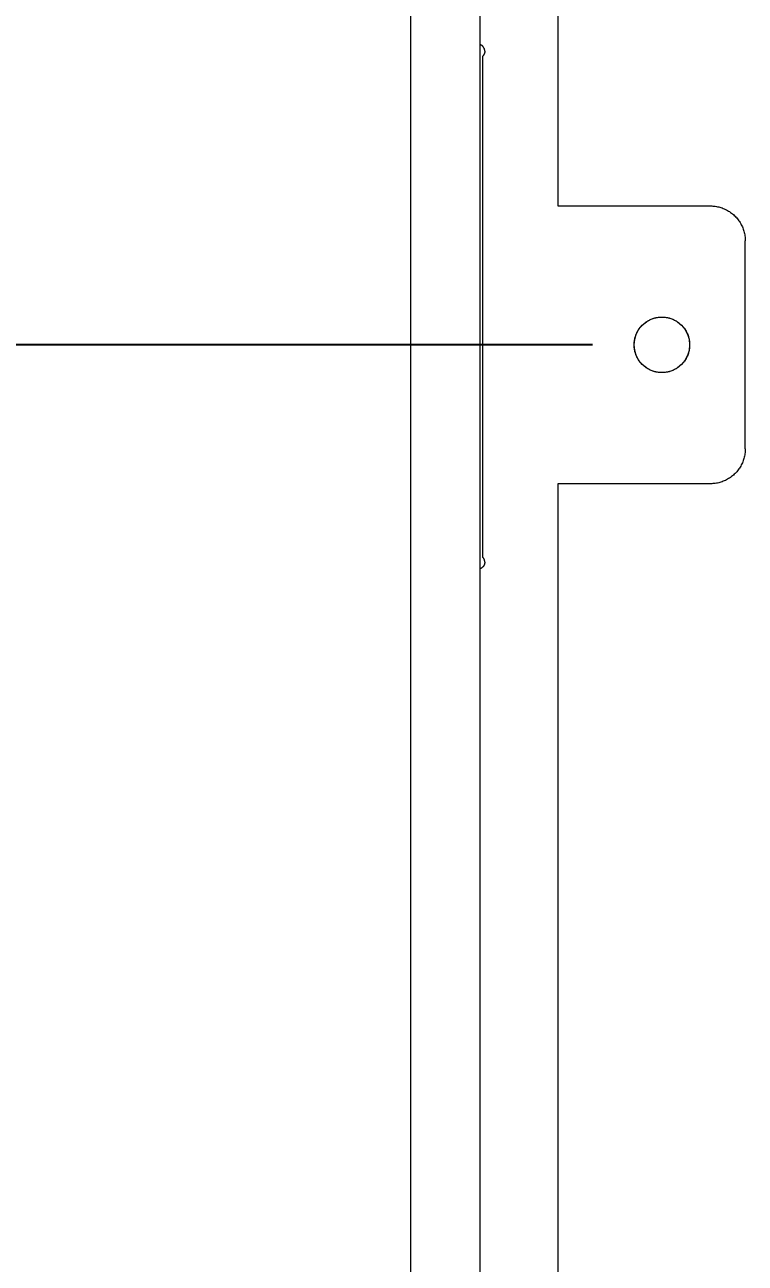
# Model space of a CAD drawing. Header units: millimetres. Extents: x -213 to 4577, y -424 to 2634.
# Drawn here: x 125.4 to 229.1, y -62.9 to 115.4 of the extents above; entities that cross this region are included whole.
import ezdxf

# ---------------------------------------------------------------- set-up
doc = ezdxf.new("R2010")
doc.units = ezdxf.units.MM
doc.layers.add('ZANO_R', color=7, linetype='Continuous', lineweight=0)
doc.layers.add('ZANO_W', color=1, linetype='Continuous', lineweight=0)
doc.styles.add('Arial', font='arial.ttf')
doc.styles.get("Standard").update_dxf_attribs({"font": 'ARIALUNI.TTF'})
doc.dimstyles.new('pl i ang', dxfattribs={"dimtxt": 50, "dimasz": 50, "dimexe": 1.25, "dimexo": 0.625, "dimgap": 10, "dimtad": 1, "dimtoh": 1, "dimtxsty": 'Standard', "dimcen": 2.5, "dimclrd": 1, "dimclre": 1, "dimclrt": 1, "dimadec": 0, "dimazin": 0, "dimtfac": 1, "dimtmove": 0, "dimatfit": 3, "dimfxl": 1, "dimarcsym": 1})

# ---------------------------------------------------------------- blocks, each defined once
blk = doc.blocks.new('*D436')
at = {"layer": 'ZANO_W', "color": 1, "lineweight": -2}
for p, q in [((207.12, 69.32), (-47.8, 69.32)), ((-37.8, 29.32), (-37.8, -113.68)), ((207.12, -153.68), (-47.8, -153.68))]:
    blk.add_line(p, q, dxfattribs=at)
at = {"layer": 'ZANO_W', "color": 1}
for points in [[(-31.14, 29.32), (-44.47, 29.32), (-37.8, 69.32)], [(-44.47, -113.68), (-31.14, -113.68), (-37.8, -153.68)]]:
    blk.add_solid(points, dxfattribs=at)
at = {"layer": 'ZANO_W', "color": 1, "insert": (-68.24, -42.18), "char_height": 40, "attachment_point": 5, "rotation": 90, "style": 'Arial'}
blk.add_mtext('223', dxfattribs=at)

msp = doc.modelspace()

# ---------------------------------------------------------------- linework, layer by layer
at = {"layer": 'ZANO_R'}
for p, q in [((180.92, 179.91), (180.92, -199.68)), ((190.92, 179.91), (190.92, -199.68)), ((202.12, 134.32), (202.12, 89.32)), ((190.95, 112.55), (190.92, 112.56)), ((190.99, 112.54), (190.95, 112.55)), ((191.02, 112.53), (190.99, 112.54)), ((191.05, 112.51), (191.02, 112.53)), ((191.08, 112.5), (191.05, 112.51)), ((191.11, 112.48), (191.08, 112.5)), ((191.14, 112.46), (191.11, 112.48)), ((191.17, 112.45), (191.14, 112.46)), ((191.19, 112.43), (191.17, 112.45)), ((191.22, 112.41), (191.19, 112.43)), ((191.25, 112.39), (191.22, 112.41)), ((191.27, 112.36), (191.25, 112.39)), ((191.3, 112.34), (191.27, 112.36)), ((191.32, 112.32), (191.3, 112.34)), ((191.35, 112.29), (191.32, 112.32)), ((191.34, 110.93), (191.32, 110.91)), ((191.32, 38.73), (191.32, 110.91)), ((191.37, 110.96), (191.34, 110.93)), ((191.37, 112.27), (191.35, 112.29)), ((191.39, 112.24), (191.37, 112.27)), ((191.39, 110.98), (191.37, 110.96)), ((191.41, 112.21), (191.39, 112.24)), ((191.41, 111.01), (191.39, 110.98)), ((191.43, 112.19), (191.41, 112.21)), ((191.43, 111.04), (191.41, 111.01)), ((191.45, 112.16), (191.43, 112.19)), ((191.45, 111.06), (191.43, 111.04)), ((191.47, 112.13), (191.45, 112.16)), ((191.47, 111.09), (191.45, 111.06)), ((191.49, 112.1), (191.47, 112.13)), ((191.49, 111.12), (191.47, 111.09)), ((191.5, 112.07), (191.49, 112.1)), ((191.5, 111.15), (191.49, 111.12)), ((191.52, 112.04), (191.5, 112.07)), ((191.52, 111.18), (191.5, 111.15)), ((191.53, 112.01), (191.52, 112.04)), ((191.53, 111.21), (191.52, 111.18)), ((191.54, 111.98), (191.53, 112.01)), ((191.54, 111.25), (191.53, 111.21)), ((191.56, 111.95), (191.54, 111.98)), ((191.56, 111.28), (191.54, 111.25)), ((191.57, 111.91), (191.56, 111.95)), ((191.57, 111.31), (191.56, 111.28)), ((191.58, 111.88), (191.57, 111.91)), ((191.58, 111.34), (191.57, 111.31)), ((191.59, 111.85), (191.58, 111.88)), ((191.59, 111.38), (191.58, 111.34)), ((191.59, 111.82), (191.59, 111.85)), ((191.6, 111.78), (191.59, 111.82)), ((191.6, 111.44), (191.59, 111.41)), ((191.59, 111.41), (191.59, 111.38)), ((191.6, 111.75), (191.6, 111.78)), ((191.61, 111.71), (191.6, 111.75)), ((191.61, 111.51), (191.6, 111.48)), ((191.6, 111.48), (191.6, 111.44)), ((191.61, 111.68), (191.61, 111.71)), ((191.61, 111.65), (191.61, 111.68)), ((191.61, 111.61), (191.61, 111.65)), ((191.61, 111.61), (191.61, 111.58)), ((191.61, 111.58), (191.61, 111.54)), ((191.61, 111.54), (191.61, 111.51)), ((202.12, 89.32), (224.12, 89.32)), ((224.12, 89.32), (224.29, 89.32)), ((224.29, 89.32), (224.46, 89.31)), ((224.46, 89.31), (224.63, 89.29)), ((224.63, 89.29), (224.8, 89.27)), ((224.8, 89.27), (224.97, 89.25)), ((224.97, 89.25), (225.14, 89.21)), ((225.14, 89.21), (225.3, 89.18)), ((225.3, 89.18), (225.47, 89.13)), ((225.47, 89.13), (225.63, 89.09)), ((225.63, 89.09), (225.8, 89.03)), ((225.8, 89.03), (225.96, 88.97)), ((225.96, 88.97), (226.11, 88.91)), ((226.11, 88.91), (226.27, 88.83)), ((226.27, 88.83), (226.42, 88.76)), ((226.42, 88.76), (226.57, 88.68)), ((226.57, 88.68), (226.72, 88.59)), ((226.72, 88.59), (226.86, 88.5)), ((226.86, 88.5), (227, 88.4)), ((227, 88.4), (227.14, 88.3)), ((227.14, 88.3), (227.28, 88.2)), ((227.28, 88.2), (227.41, 88.09)), ((227.41, 88.09), (227.53, 87.97)), ((227.53, 87.97), (227.66, 87.86)), ((227.66, 87.86), (227.78, 87.73)), ((227.78, 87.73), (227.89, 87.61)), ((227.89, 87.61), (228, 87.47)), ((228, 87.47), (228.11, 87.34)), ((228.11, 87.34), (228.21, 87.2)), ((228.21, 87.2), (228.3, 87.06)), ((228.3, 87.06), (228.39, 86.92)), ((228.39, 86.92), (228.48, 86.77)), ((228.48, 86.77), (228.56, 86.62)), ((228.56, 86.62), (228.64, 86.47)), ((228.64, 86.47), (228.71, 86.31)), ((228.71, 86.31), (228.77, 86.15)), ((228.77, 86.15), (228.83, 85.99)), ((228.83, 85.99), (228.89, 85.83)), ((228.89, 85.83), (228.94, 85.67)), ((228.94, 85.67), (228.98, 85.5)), ((228.98, 85.5), (229.02, 85.34)), ((229.02, 85.34), (229.05, 85.17)), ((229.05, 85.17), (229.07, 85)), ((229.07, 85), (229.09, 84.83)), ((229.09, 84.83), (229.11, 84.66)), ((229.11, 84.66), (229.12, 84.49)), ((229.12, 84.49), (229.12, 84.32)), ((229.12, 54.32), (229.12, 84.32)), ((215.83, 73.11), (215.96, 73.15)), ((215.96, 73.15), (216.1, 73.19)), ((216.1, 73.19), (216.23, 73.22)), ((216.23, 73.22), (216.37, 73.25)), ((216.37, 73.25), (216.5, 73.27)), ((216.5, 73.27), (216.64, 73.29)), ((216.64, 73.29), (216.78, 73.3)), ((216.78, 73.3), (216.91, 73.31)), ((216.91, 73.31), (217.05, 73.32)), ((217.05, 73.32), (217.19, 73.32)), ((217.19, 73.32), (217.33, 73.31)), ((217.33, 73.31), (217.47, 73.3)), ((217.47, 73.3), (217.6, 73.29)), ((217.6, 73.29), (217.74, 73.27)), ((217.74, 73.27), (217.88, 73.25)), ((217.88, 73.25), (218.01, 73.22)), ((218.01, 73.22), (218.15, 73.19)), ((218.15, 73.19), (218.28, 73.15)), ((218.28, 73.15), (218.41, 73.11)), ((213.65, 71.3), (213.72, 71.42)), ((213.72, 71.42), (213.79, 71.53)), ((213.79, 71.53), (213.87, 71.65)), ((213.87, 71.65), (213.95, 71.76)), ((213.95, 71.76), (214.04, 71.87)), ((214.04, 71.87), (214.13, 71.97)), ((214.13, 71.97), (214.22, 72.07)), ((214.22, 72.07), (214.32, 72.17)), ((214.32, 72.17), (214.42, 72.27)), ((214.42, 72.27), (214.52, 72.36)), ((214.52, 72.36), (214.63, 72.45)), ((214.63, 72.45), (214.74, 72.53)), ((214.74, 72.53), (214.85, 72.61)), ((214.85, 72.61), (214.96, 72.69)), ((214.96, 72.69), (215.08, 72.76)), ((215.08, 72.76), (215.2, 72.83)), ((215.2, 72.83), (215.32, 72.89)), ((215.32, 72.89), (215.45, 72.95)), ((215.45, 72.95), (215.57, 73.01)), ((215.57, 73.01), (215.7, 73.06)), ((215.7, 73.06), (215.83, 73.11)), ((218.41, 73.11), (218.54, 73.06)), ((218.54, 73.06), (218.67, 73.01)), ((218.67, 73.01), (218.79, 72.95)), ((218.79, 72.95), (218.92, 72.89)), ((218.92, 72.89), (219.04, 72.83)), ((219.04, 72.83), (219.16, 72.76)), ((219.16, 72.76), (219.28, 72.69)), ((219.28, 72.69), (219.39, 72.61)), ((219.39, 72.61), (219.51, 72.53)), ((219.51, 72.53), (219.62, 72.45)), ((219.62, 72.45), (219.72, 72.36)), ((219.72, 72.36), (219.82, 72.27)), ((219.82, 72.27), (219.93, 72.17)), ((219.93, 72.17), (220.02, 72.07)), ((220.02, 72.07), (220.12, 71.97)), ((220.12, 71.97), (220.2, 71.87)), ((220.2, 71.87), (220.29, 71.76)), ((220.29, 71.76), (220.37, 71.65)), ((220.37, 71.65), (220.45, 71.53)), ((220.45, 71.53), (220.53, 71.42)), ((220.53, 71.42), (220.6, 71.3)), ((213.12, 69.46), (213.13, 69.6)), ((213.13, 69.6), (213.14, 69.73)), ((213.14, 69.73), (213.16, 69.87)), ((213.16, 69.87), (213.18, 70.01)), ((213.18, 70.01), (213.21, 70.14)), ((213.21, 70.14), (213.24, 70.28)), ((213.24, 70.28), (213.27, 70.41)), ((213.27, 70.41), (213.31, 70.54)), ((213.31, 70.54), (213.36, 70.67)), ((213.36, 70.67), (213.41, 70.8)), ((213.41, 70.8), (213.46, 70.93)), ((213.46, 70.93), (213.52, 71.06)), ((213.52, 71.06), (213.58, 71.18)), ((213.58, 71.18), (213.65, 71.3)), ((220.6, 71.3), (220.66, 71.18)), ((220.66, 71.18), (220.72, 71.06)), ((220.72, 71.06), (220.78, 70.93)), ((220.78, 70.93), (220.84, 70.8)), ((220.84, 70.8), (220.89, 70.67)), ((220.89, 70.67), (220.93, 70.54)), ((220.93, 70.54), (220.97, 70.41)), ((220.97, 70.41), (221, 70.28)), ((221, 70.28), (221.04, 70.14)), ((221.04, 70.14), (221.06, 70.01)), ((221.06, 70.01), (221.08, 69.87)), ((221.08, 69.87), (221.1, 69.73)), ((221.1, 69.73), (221.11, 69.6)), ((221.11, 69.6), (221.12, 69.46)), ((213.12, 69.32), (213.12, 69.46)), ((213.12, 69.18), (213.12, 69.32)), ((213.13, 69.04), (213.12, 69.18)), ((213.14, 68.91), (213.13, 69.04)), ((213.16, 68.77), (213.14, 68.91)), ((213.18, 68.63), (213.16, 68.77)), ((213.21, 68.5), (213.18, 68.63)), ((213.24, 68.36), (213.21, 68.5)), ((213.27, 68.23), (213.24, 68.36)), ((213.31, 68.1), (213.27, 68.23)), ((213.36, 67.97), (213.31, 68.1)), ((213.41, 67.84), (213.36, 67.97)), ((213.46, 67.71), (213.41, 67.84)), ((220.84, 67.84), (220.78, 67.71)), ((220.89, 67.97), (220.84, 67.84)), ((220.93, 68.1), (220.89, 67.97)), ((220.97, 68.23), (220.93, 68.1)), ((221, 68.36), (220.97, 68.23)), ((221.04, 68.5), (221, 68.36)), ((221.06, 68.63), (221.04, 68.5)), ((221.08, 68.77), (221.06, 68.63)), ((221.1, 68.91), (221.08, 68.77)), ((221.11, 69.04), (221.1, 68.91)), ((221.12, 69.18), (221.11, 69.04)), ((221.12, 69.46), (221.12, 69.32)), ((221.12, 69.32), (221.12, 69.18)), ((213.52, 67.58), (213.46, 67.71)), ((213.58, 67.46), (213.52, 67.58)), ((213.65, 67.34), (213.58, 67.46)), ((213.72, 67.22), (213.65, 67.34)), ((213.79, 67.1), (213.72, 67.22)), ((213.87, 66.99), (213.79, 67.1)), ((213.95, 66.88), (213.87, 66.99)), ((214.04, 66.77), (213.95, 66.88)), ((214.13, 66.67), (214.04, 66.77)), ((214.22, 66.57), (214.13, 66.67)), ((214.32, 66.47), (214.22, 66.57)), ((214.42, 66.37), (214.32, 66.47)), ((214.52, 66.28), (214.42, 66.37)), ((214.63, 66.19), (214.52, 66.28)), ((214.74, 66.11), (214.63, 66.19)), ((214.85, 66.03), (214.74, 66.11)), ((214.96, 65.95), (214.85, 66.03)), ((219.39, 66.03), (219.28, 65.95)), ((219.51, 66.11), (219.39, 66.03)), ((219.62, 66.19), (219.51, 66.11)), ((219.72, 66.28), (219.62, 66.19)), ((219.82, 66.37), (219.72, 66.28)), ((219.93, 66.47), (219.82, 66.37)), ((220.02, 66.57), (219.93, 66.47)), ((220.12, 66.67), (220.02, 66.57)), ((220.2, 66.77), (220.12, 66.67)), ((220.29, 66.88), (220.2, 66.77)), ((220.37, 66.99), (220.29, 66.88)), ((220.45, 67.1), (220.37, 66.99)), ((220.53, 67.22), (220.45, 67.1)), ((220.6, 67.34), (220.53, 67.22)), ((220.66, 67.46), (220.6, 67.34)), ((220.72, 67.58), (220.66, 67.46)), ((220.78, 67.71), (220.72, 67.58)), ((215.08, 65.88), (214.96, 65.95)), ((215.2, 65.81), (215.08, 65.88)), ((215.32, 65.75), (215.2, 65.81)), ((215.45, 65.69), (215.32, 65.75)), ((215.57, 65.63), (215.45, 65.69)), ((215.7, 65.58), (215.57, 65.63)), ((215.83, 65.53), (215.7, 65.58)), ((215.96, 65.49), (215.83, 65.53)), ((216.1, 65.45), (215.96, 65.49)), ((216.23, 65.42), (216.1, 65.45)), ((216.37, 65.39), (216.23, 65.42)), ((216.5, 65.37), (216.37, 65.39)), ((216.64, 65.35), (216.5, 65.37)), ((216.78, 65.33), (216.64, 65.35)), ((216.91, 65.32), (216.78, 65.33)), ((217.05, 65.32), (216.91, 65.32)), ((217.19, 65.32), (217.05, 65.32)), ((217.33, 65.32), (217.19, 65.32)), ((217.47, 65.33), (217.33, 65.32)), ((217.6, 65.35), (217.47, 65.33)), ((217.74, 65.37), (217.6, 65.35)), ((217.88, 65.39), (217.74, 65.37)), ((218.01, 65.42), (217.88, 65.39)), ((218.15, 65.45), (218.01, 65.42)), ((218.28, 65.49), (218.15, 65.45)), ((218.41, 65.53), (218.28, 65.49)), ((218.54, 65.58), (218.41, 65.53)), ((218.67, 65.63), (218.54, 65.58)), ((218.79, 65.69), (218.67, 65.63)), ((218.92, 65.75), (218.79, 65.69)), ((219.04, 65.81), (218.92, 65.75)), ((219.16, 65.88), (219.04, 65.81)), ((219.28, 65.95), (219.16, 65.88)), ((229.07, 53.64), (229.05, 53.47)), ((229.09, 53.81), (229.07, 53.64)), ((229.11, 53.98), (229.09, 53.81)), ((229.12, 54.15), (229.11, 53.98)), ((229.12, 54.32), (229.12, 54.15)), ((228.48, 51.87), (228.39, 51.72)), ((228.56, 52.02), (228.48, 51.87)), ((228.64, 52.17), (228.56, 52.02)), ((228.71, 52.33), (228.64, 52.17)), ((228.77, 52.49), (228.71, 52.33)), ((228.83, 52.65), (228.77, 52.49)), ((228.89, 52.81), (228.83, 52.65)), ((228.94, 52.97), (228.89, 52.81)), ((228.98, 53.14), (228.94, 52.97)), ((229.02, 53.3), (228.98, 53.14)), ((229.05, 53.47), (229.02, 53.3)), ((226.57, 49.96), (226.42, 49.88)), ((226.72, 50.05), (226.57, 49.96)), ((226.86, 50.14), (226.72, 50.05)), ((227, 50.23), (226.86, 50.14)), ((227.14, 50.34), (227, 50.23)), ((227.28, 50.44), (227.14, 50.34)), ((227.41, 50.55), (227.28, 50.44)), ((227.53, 50.67), (227.41, 50.55)), ((227.66, 50.78), (227.53, 50.67)), ((227.78, 50.91), (227.66, 50.78)), ((227.89, 51.03), (227.78, 50.91)), ((228, 51.16), (227.89, 51.03)), ((228.11, 51.3), (228, 51.16)), ((228.21, 51.44), (228.11, 51.3)), ((228.3, 51.58), (228.21, 51.44)), ((228.39, 51.72), (228.3, 51.58)), ((224.12, 49.32), (202.12, 49.32)), ((202.12, 49.32), (202.12, -133.68)), ((224.29, 49.32), (224.12, 49.32)), ((224.46, 49.33), (224.29, 49.32)), ((224.63, 49.35), (224.46, 49.33)), ((224.8, 49.37), (224.63, 49.35)), ((224.97, 49.39), (224.8, 49.37)), ((225.14, 49.42), (224.97, 49.39)), ((225.3, 49.46), (225.14, 49.42)), ((225.47, 49.5), (225.3, 49.46)), ((225.63, 49.55), (225.47, 49.5)), ((225.8, 49.61), (225.63, 49.55)), ((225.96, 49.67), (225.8, 49.61)), ((226.11, 49.73), (225.96, 49.67)), ((226.27, 49.8), (226.11, 49.73)), ((226.42, 49.88), (226.27, 49.8)), ((191.34, 38.71), (191.32, 38.73)), ((191.37, 38.68), (191.34, 38.71)), ((191.39, 38.66), (191.37, 38.68)), ((191.41, 38.63), (191.39, 38.66)), ((191.43, 38.6), (191.41, 38.63)), ((191.45, 38.58), (191.43, 38.6)), ((191.45, 37.48), (191.43, 37.45)), ((191.47, 38.55), (191.45, 38.58)), ((191.47, 37.51), (191.45, 37.48)), ((191.49, 38.52), (191.47, 38.55)), ((191.49, 37.54), (191.47, 37.51)), ((191.5, 38.49), (191.49, 38.52)), ((191.5, 37.57), (191.49, 37.54)), ((191.52, 38.46), (191.5, 38.49)), ((191.52, 37.6), (191.5, 37.57)), ((191.53, 38.43), (191.52, 38.46)), ((191.53, 37.63), (191.52, 37.6)), ((191.54, 38.39), (191.53, 38.43)), ((191.54, 37.66), (191.53, 37.63)), ((191.56, 38.36), (191.54, 38.39)), ((191.56, 37.69), (191.54, 37.66)), ((191.57, 38.33), (191.56, 38.36)), ((191.57, 37.73), (191.56, 37.69)), ((191.58, 38.3), (191.57, 38.33)), ((191.58, 37.76), (191.57, 37.73)), ((191.59, 38.26), (191.58, 38.3)), ((191.59, 37.79), (191.58, 37.76)), ((191.59, 38.23), (191.59, 38.26)), ((191.6, 38.2), (191.59, 38.23)), ((191.6, 37.86), (191.59, 37.82)), ((191.59, 37.82), (191.59, 37.79)), ((191.6, 38.16), (191.6, 38.2)), ((191.61, 38.13), (191.6, 38.16)), ((191.61, 37.92), (191.6, 37.89)), ((191.6, 37.89), (191.6, 37.86)), ((191.61, 38.09), (191.61, 38.13)), ((191.61, 38.06), (191.61, 38.09)), ((191.61, 38.03), (191.61, 38.06)), ((191.61, 38.03), (191.61, 37.99)), ((191.61, 37.99), (191.61, 37.96)), ((191.61, 37.96), (191.61, 37.92)), ((190.95, 37.09), (190.92, 37.07)), ((190.99, 37.1), (190.95, 37.09)), ((191.02, 37.11), (190.99, 37.1)), ((191.05, 37.13), (191.02, 37.11)), ((191.08, 37.14), (191.05, 37.13)), ((191.11, 37.16), (191.08, 37.14)), ((191.14, 37.17), (191.11, 37.16)), ((191.17, 37.19), (191.14, 37.17)), ((191.19, 37.21), (191.17, 37.19)), ((191.22, 37.23), (191.19, 37.21)), ((191.25, 37.25), (191.22, 37.23)), ((191.27, 37.28), (191.25, 37.25)), ((191.3, 37.3), (191.27, 37.28)), ((191.32, 37.32), (191.3, 37.3)), ((191.35, 37.35), (191.32, 37.32)), ((191.37, 37.37), (191.35, 37.35)), ((191.39, 37.4), (191.37, 37.37)), ((191.41, 37.42), (191.39, 37.4)), ((191.43, 37.45), (191.41, 37.42))]:
    msp.add_line(p, q, dxfattribs=at)
msp.add_circle((217.12, 69.32), 4, dxfattribs=at)

# ---------------------------------------------------------------- dimensions: what is measured, and where the dimension line sits
at = {"layer": 'ZANO_W'}
dim = msp.add_linear_dim(base=(-37.8, -153.68), p1=(217.12, 69.32), p2=(217.12, -153.68), angle=90, dimstyle='pl i ang', override={"dimtxt": 40, "dimasz": 40, "dimexe": 10, "dimexo": 10, "dimtoh": 0, "dimdec": 0, "dimtxsty": 'Arial', "dimtdec": 0, "dimtmove": 1}, dxfattribs=at)
dim.commit()
dim.dimension.update_dxf_attribs({"geometry": '*D436', "text_midpoint": (-68.24, -42.18)})

doc.saveas('drawing.dxf')
